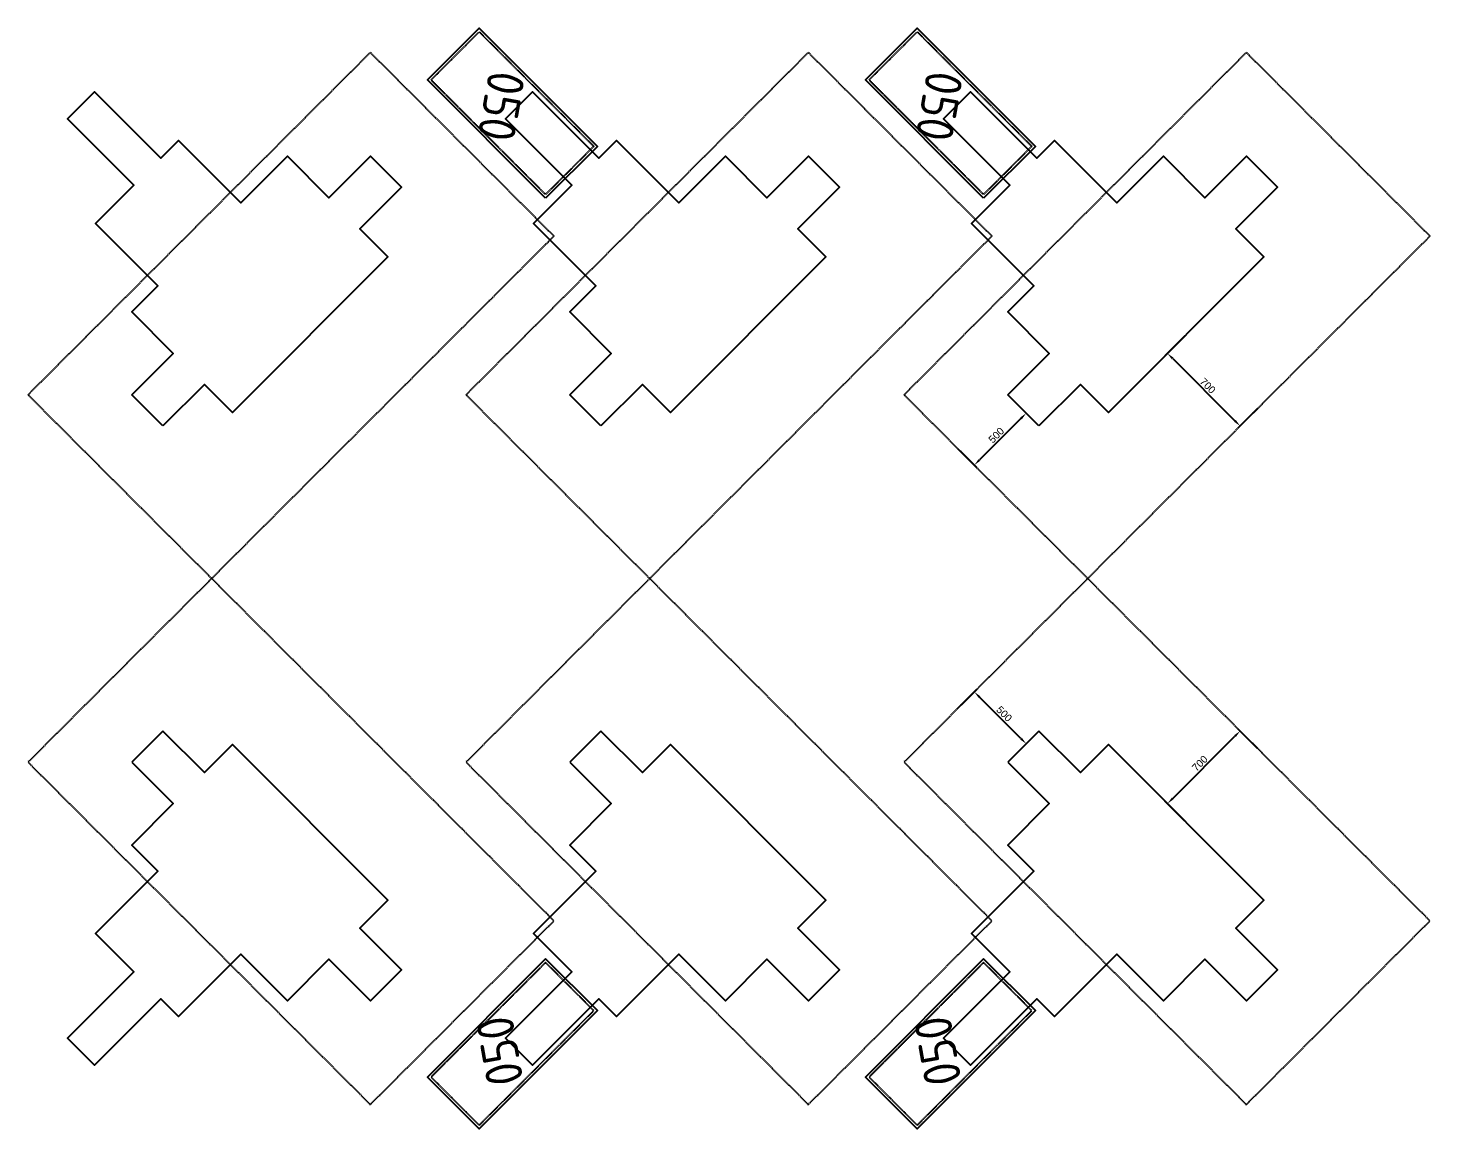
# Model space of a CAD drawing. Header units: millimetres. Extents: x 18768 to 1484868, y -11027 to 520152.
# Drawn here: x 1035021 to 1044578, y 148610 to 156113 of the extents above; entities that cross this region are included whole.
import ezdxf
from ezdxf.enums import TextEntityAlignment as Align

# ---------------------------------------------------------------- set-up
doc = ezdxf.new("R2010")
doc.units = ezdxf.units.MM
doc.linetypes.add('DASHED2', pattern=[9.525, 6.35, -3.175])
doc.linetypes.add('HIDDEN2', pattern=[4.7625, 3.175, -1.5875])
for name, color, linetype in [('L025-TEXTO', 7, 'Continuous'), ('L035-ARRANJO-ADQUIRIR', 102, 'Continuous'), ('L035-ARRANJO-EXISTENTE', 180, 'Continuous')]:
    doc.layers.add(name, color=color, linetype=linetype)
doc.styles.add('ISO-CP--25', font='isocp.shx', dxfattribs={"height": 250})
doc.styles.get("Standard").update_dxf_attribs({"font": 'arial.ttf'})
doc.dimstyles.new('Anotativo', dxfattribs={"dimscale": 0, "dimtxt": 2.5, "dimasz": 2.5, "dimexe": 1.25, "dimexo": 0.625, "dimtad": 1, "dimtxsty": 'Standard', "dimcen": 2.5, "dimadec": 0, "dimazin": 0, "dimtfac": 1, "dimtmove": 0, "dimatfit": 3, "dimfxl": 1, "dimarcsym": 0})

# ---------------------------------------------------------------- blocks, each defined once
blk = doc.blocks.new('BL_SENAI_id9320230820')
at = {"layer": 'L035-ARRANJO-EXISTENTE', "color": 0}
blk.add_lwpolyline([(-449.2, -183.1), (690.8, -183.1), (690.8, 316.9), (-449.2, 316.9)], close=True, dxfattribs=at)
at = {"layer": 'L035-ARRANJO-EXISTENTE', "color": 0, "linetype": 'HIDDEN2'}
blk.add_lwpolyline([(-431.2, -165.1), (672.8, -165.1), (672.8, 298.9), (-431.2, 298.9)], close=True, dxfattribs=at)
at = {"layer": 'L025-TEXTO', "style": 'ISO-CP--25'}
blk.add_attdef('rmp_mt_codmaterial', (15, 15), '', height=40, dxfattribs=at)
at = {"layer": 'L025-TEXTO', "style": 'ISO-CP--25', "flags": 1}
for tag in ['rmp_mt_nomeunid', 'rmp_mt_potencia', 'rmp_mt_cod']:
    blk.add_attdef(tag, (15, 15), '', height=40, dxfattribs=at)
blk = doc.blocks.new('*D224')
at = {"color": 0, "lineweight": -2, "transparency": 16777216}
for p, q in [((1042824.1, 150862.8), (1043248.4, 151287)), ((1043402.3, 151203.8), (1043266, 151340.1)), ((1042907.3, 150708.8), (1042771.1, 150845.1))]:
    blk.add_line(p, q, dxfattribs=at)
at = {"color": 0, "lineweight": 15, "transparency": 16777216}
for points in [[(1043242.5, 151292.9), (1043254.2, 151281.1), (1043283.7, 151322.4)], [(1042818.2, 150868.6), (1042830, 150856.9), (1042788.7, 150827.4)]]:
    blk.add_solid(points, dxfattribs=at)
at = {"layer": 'DEFPOINTS', "color": 0, "lineweight": 15, "transparency": 16777216}
for p in [(1043283.7, 151322.4), (1043411.1, 151194.9), (1042916.2, 150700)]:
    blk.add_point(p, dxfattribs=at)
at = {"color": 0, "transparency": 16777216, "insert": (1043009.3, 151101.8), "char_height": 50, "attachment_point": 5, "rotation": 45}
blk.add_mtext('700', dxfattribs=at)
blk = doc.blocks.new('*D225')
at = {"color": 0, "lineweight": -2, "transparency": 16777216}
for p, q in [((1041355.2, 151472.5), (1041489.4, 151606.6)), ((1041789.9, 151270.7), (1041507, 151553.6)), ((1041708.8, 151118.9), (1041842.9, 151253))]:
    blk.add_line(p, q, dxfattribs=at)
at = {"color": 0, "lineweight": 15, "transparency": 16777216}
for points in [[(1041512.9, 151559.4), (1041501.1, 151547.7), (1041471.7, 151588.9)], [(1041795.8, 151276.6), (1041784, 151264.8), (1041825.2, 151235.4)]]:
    blk.add_solid(points, dxfattribs=at)
at = {"layer": 'DEFPOINTS', "color": 0, "lineweight": 15, "transparency": 16777216}
for p in [(1041471.7, 151588.9), (1041346.4, 151463.6), (1041700, 151110.1)]:
    blk.add_point(p, dxfattribs=at)
at = {"color": 0, "transparency": 16777216, "insert": (1041675.3, 151439), "char_height": 50, "attachment_point": 5, "rotation": 315}
blk.add_mtext('500', dxfattribs=at)
blk = doc.blocks.new('*D226')
at = {"color": 0, "lineweight": -2, "transparency": 16777216}
for p, q in [((1042907.3, 154014.5), (1042771.1, 153878.2)), ((1042824.1, 153860.6), (1043248.4, 153436.3)), ((1043402.3, 153519.5), (1043266, 153383.3))]:
    blk.add_line(p, q, dxfattribs=at)
at = {"color": 0, "lineweight": 15, "transparency": 16777216}
for points in [[(1042830, 153866.5), (1042818.2, 153854.7), (1042788.7, 153895.9)], [(1043254.2, 153442.2), (1043242.5, 153430.4), (1043283.7, 153400.9)]]:
    blk.add_solid(points, dxfattribs=at)
at = {"layer": 'DEFPOINTS', "color": 0, "lineweight": 15, "transparency": 16777216}
for p in [(1042916.2, 154023.4), (1043411.1, 153528.4), (1043283.7, 153400.9)]:
    blk.add_point(p, dxfattribs=at)
at = {"color": 0, "transparency": 16777216, "insert": (1043063.1, 153675.3), "char_height": 50, "attachment_point": 5, "rotation": 315}
blk.add_mtext('700', dxfattribs=at)
blk = doc.blocks.new('*D227')
at = {"color": 0, "lineweight": -2, "transparency": 16777216}
for p, q in [((1041708.8, 153604.4), (1041842.9, 153470.3)), ((1041789.9, 153452.6), (1041507, 153169.8)), ((1041355.2, 153250.8), (1041489.4, 153116.7))]:
    blk.add_line(p, q, dxfattribs=at)
at = {"color": 0, "lineweight": 15, "transparency": 16777216}
for points in [[(1041784, 153458.5), (1041795.8, 153446.7), (1041825.2, 153488)], [(1041501.1, 153175.7), (1041512.9, 153163.9), (1041471.7, 153134.4)]]:
    blk.add_solid(points, dxfattribs=at)
at = {"layer": 'DEFPOINTS', "color": 0, "lineweight": 15, "transparency": 16777216}
for p in [(1041700, 153613.2), (1041346.4, 153259.7), (1041471.7, 153134.4)]:
    blk.add_point(p, dxfattribs=at)
at = {"color": 0, "transparency": 16777216, "insert": (1041621.6, 153338.1), "char_height": 50, "attachment_point": 5, "rotation": 45}
blk.add_mtext('500', dxfattribs=at)

msp = doc.modelspace()

# ---------------------------------------------------------------- linework, layer by layer
at = {"color": 1, "linetype": 'DASHED2'}
for p, q in [((1035020.915, 153613.237), (1037354.367, 155946.69)), ((1037354.367, 155946.69), (1038605.946, 154695.111)), ((1038006.88, 153613.237), (1040340.332, 155946.69)), ((1040340.332, 155946.69), (1041591.911, 154695.111)), ((1040992.845, 153613.237), (1043326.297, 155946.69)), ((1043326.297, 155946.69), (1044577.876, 154695.111)), ((1038605.946, 154695.111), (1036272.494, 152361.658)), ((1041591.911, 154695.111), (1039258.459, 152361.658)), ((1044577.876, 154695.111), (1042244.424, 152361.658)), ((1036272.494, 152361.658), (1035020.915, 153613.237)), ((1039258.459, 152361.658), (1038006.88, 153613.237)), ((1042244.424, 152361.658), (1040992.845, 153613.237)), ((1036272.494, 152361.658), (1035020.915, 151110.079)), ((1038605.946, 150028.206), (1036272.494, 152361.658)), ((1039258.459, 152361.658), (1038006.88, 151110.079)), ((1041591.911, 150028.206), (1039258.459, 152361.658)), ((1042244.424, 152361.658), (1040992.845, 151110.079)), ((1044577.876, 150028.206), (1042244.424, 152361.658)), ((1035020.915, 151110.079), (1037354.367, 148776.627)), ((1038006.88, 151110.079), (1040340.332, 148776.627)), ((1040992.845, 151110.079), (1043326.297, 148776.627)), ((1037354.367, 148776.627), (1038605.946, 150028.206)), ((1040340.332, 148776.627), (1041591.911, 150028.206)), ((1043326.297, 148776.627), (1044577.876, 150028.206))]:
    msp.add_line(p, q, dxfattribs=at)
for p, q in [((1035940.153, 153401.105), (1035728.021, 153613.237)), ((1038926.118, 153401.105), (1038713.986, 153613.237)), ((1041912.083, 153401.105), (1041699.951, 153613.237)), ((1035940.153, 151322.211), (1035728.021, 151110.079)), ((1038926.118, 151322.211), (1038713.986, 151110.079)), ((1041912.083, 151322.211), (1041699.951, 151110.079))]:
    msp.add_line(p, q)
for points in [[(1035728.021, 153613.237), (1036010.864, 153896.08), (1035728.021, 154178.923), (1035904.798, 154355.699), (1035480.534, 154779.963), (1035742.164, 155041.593), (1035289.615, 155494.141), (1035473.463, 155677.989), (1035926.011, 155225.441), (1036046.22, 155345.649), (1036470.484, 154921.385), (1036788.682, 155239.583), (1037071.524, 154956.74), (1037354.367, 155239.583), (1037566.499, 155027.451), (1037283.656, 154744.608), (1037474.575, 154553.689), (1036413.915, 153493.029), (1036222.996, 153683.948), (1035940.153, 153401.105)], [(1038713.986, 153613.237), (1038996.829, 153896.08), (1038713.986, 154178.923), (1038890.763, 154355.699), (1038466.499, 154779.963), (1038728.129, 155041.593), (1038275.58, 155494.141), (1038459.428, 155677.989), (1038911.976, 155225.441), (1039032.185, 155345.649), (1039456.449, 154921.385), (1039774.647, 155239.583), (1040057.489, 154956.74), (1040340.332, 155239.583), (1040552.464, 155027.451), (1040269.621, 154744.608), (1040460.54, 154553.689), (1039399.88, 153493.029), (1039208.961, 153683.948), (1038926.118, 153401.105)], [(1041699.951, 153613.237), (1041982.794, 153896.08), (1041699.951, 154178.923), (1041876.728, 154355.699), (1041452.464, 154779.963), (1041714.094, 155041.593), (1041261.545, 155494.141), (1041445.393, 155677.989), (1041897.941, 155225.441), (1042018.15, 155345.649), (1042442.414, 154921.385), (1042760.612, 155239.583), (1043043.454, 154956.74), (1043326.297, 155239.583), (1043538.429, 155027.451), (1043255.586, 154744.608), (1043446.505, 154553.689), (1042385.845, 153493.029), (1042194.926, 153683.948), (1041912.083, 153401.105)], [(1035728.021, 151110.079), (1036010.864, 150827.237), (1035728.021, 150544.394), (1035904.798, 150367.617), (1035480.534, 149943.353), (1035742.164, 149681.724), (1035289.615, 149229.175), (1035473.463, 149045.327), (1035926.011, 149497.876), (1036046.22, 149377.668), (1036470.484, 149801.932), (1036788.682, 149483.734), (1037071.524, 149766.576), (1037354.367, 149483.734), (1037566.499, 149695.866), (1037283.656, 149978.708), (1037474.575, 150169.627), (1036413.915, 151230.287), (1036222.996, 151039.369), (1035940.153, 151322.211)], [(1038713.986, 151110.079), (1038996.829, 150827.237), (1038713.986, 150544.394), (1038890.763, 150367.617), (1038466.499, 149943.353), (1038728.129, 149681.724), (1038275.58, 149229.175), (1038459.428, 149045.327), (1038911.976, 149497.876), (1039032.185, 149377.668), (1039456.449, 149801.932), (1039774.647, 149483.734), (1040057.489, 149766.576), (1040340.332, 149483.734), (1040552.464, 149695.866), (1040269.621, 149978.708), (1040460.54, 150169.627), (1039399.88, 151230.287), (1039208.961, 151039.369), (1038926.118, 151322.211)], [(1041699.951, 151110.079), (1041982.794, 150827.237), (1041699.951, 150544.394), (1041876.728, 150367.617), (1041452.464, 149943.353), (1041714.094, 149681.724), (1041261.545, 149229.175), (1041445.393, 149045.327), (1041897.941, 149497.876), (1042018.15, 149377.668), (1042442.414, 149801.932), (1042760.612, 149483.734), (1043043.454, 149766.576), (1043326.297, 149483.734), (1043538.429, 149695.866), (1043255.586, 149978.708), (1043446.505, 150169.627), (1042385.845, 151230.287), (1042194.926, 151039.369), (1041912.083, 151322.211)]]:
    msp.add_lwpolyline(points)

# ---------------------------------------------------------------- block references
at = {"layer": 'L035-ARRANJO-ADQUIRIR'}
ref = msp.add_blockref('BL_SENAI_id9320230820', (1038361.024, 155400.336), dxfattribs=dict(at, xscale=-1, rotation=314.9999999999716))
ref.add_attrib('rmp_mt_codmaterial', '050', dxfattribs={"layer": 'L025-TEXTO', "height": 250, "rotation": 260, "style": 'ISO-CP--25'}).set_placement((1038123.942, 155601.561), align=Align.CENTER)
ref = msp.add_blockref('BL_SENAI_id9320230820', (1041346.989, 155400.336), dxfattribs=dict(at, xscale=-1, rotation=314.9999999999716))
ref.add_attrib('rmp_mt_codmaterial', '050', dxfattribs={"layer": 'L025-TEXTO', "height": 250, "rotation": 260, "style": 'ISO-CP--25'}).set_placement((1041109.907, 155601.561), align=Align.CENTER)
ref = msp.add_blockref('BL_SENAI_id9320230820', (1038361.024, 149322.981), dxfattribs=dict(at, rotation=225.0000000000283))
ref.add_attrib('rmp_mt_codmaterial', '050', dxfattribs={"layer": 'L025-TEXTO', "height": 250, "rotation": 100, "style": 'ISO-CP--25'}).set_placement((1038360.043, 149163.387), align=Align.CENTER)
ref = msp.add_blockref('BL_SENAI_id9320230820', (1041346.989, 149322.981), dxfattribs=dict(at, rotation=225.0000000000283))
ref.add_attrib('rmp_mt_codmaterial', '050', dxfattribs={"layer": 'L025-TEXTO', "height": 250, "rotation": 100, "style": 'ISO-CP--25'}).set_placement((1041346.008, 149163.387), align=Align.CENTER)

# ---------------------------------------------------------------- dimensions: what is measured, and where the dimension line sits
at = {"color": 3}
for p1, p2, distance, picture, middle in [((1042916.175, 154023.359), (1043411.15, 153528.384), -180.228, '*D226', (1043063.112, 153675.321)), ((1041699.951, 153613.237), (1041346.398, 153259.684), 177.167, '*D227', (1041621.561, 153338.075)), ((1041699.951, 151110.079), (1041346.398, 151463.633), -177.167, '*D225', (1041675.341, 151439.022)), ((1042916.175, 150699.957), (1043411.15, 151194.932), 180.228, '*D224', (1043009.332, 151101.776))]:
    dim = msp.add_aligned_dim(p1=p1, p2=p2, distance=distance, dimstyle='Anotativo', dxfattribs=at)
    dim.commit()
    dim.dimension.update_dxf_attribs({"geometry": picture, "text_midpoint": middle})

doc.saveas('drawing.dxf')
